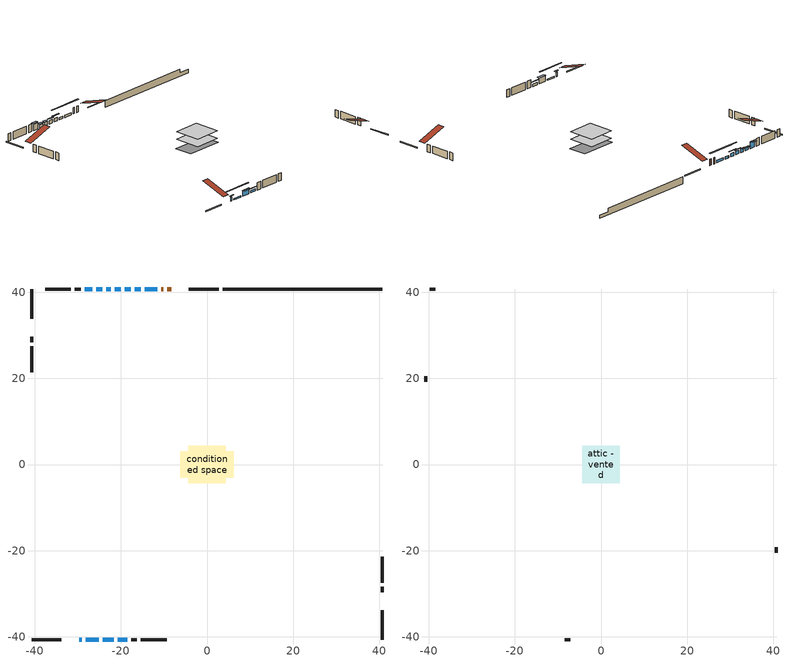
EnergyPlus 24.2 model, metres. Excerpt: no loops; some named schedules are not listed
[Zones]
conditioned space
 floor adiabatic (AdiabaticFloorConstruction): -4.36,-4.36 -4.36,4.36 4.36,4.36 4.36,-4.36 z0.91
 floor foundation (Slab1 construction): -6.19,-3.08 -6.19,3.08 6.19,3.08 6.19,-3.08 z-1.28
 wall outside (RimJoist1 construction): 2.73,40.73 -4.22,40.73 / -40.73,-40.73 -33.78,-40.73 / -40.73,40.73 -40.73,33.78 / 40.73,-40.73 40.73,-33.78 z0.91:1.21
 wall outside (AdiabaticWallConstruction 1): -8.31,40.73 -9.19,40.73 / -10.12,40.73 -10.63,40.73 z0.91:2.94
 wall outside (AdiabaticWallConstruction): -29.68,-40.73 -29.12,-40.73 z0.91:2.28; -11.55,40.73 -14.5,40.73 / -15.43,40.73 -16.8,40.73 / -20.7,-40.73 -18.56,-40.73 z0.91:1.62; -28.19,-40.73 -25.14,-40.73 z0.91:1.32; -17.73,40.73 -19.1,40.73 / -20.03,40.73 -21.4,40.73 / -24.33,40.73 -25.7,40.73 z0.91:1.98; -22.33,40.73 -23.4,40.73 z0.91:2.08; -26.63,40.73 -28.36,40.73 z0.91:2.99; -24.22,-40.73 -21.62,-40.73 z0.91:2.64
 wall outside (Wall1 construction): -29.29,40.73 -30.65,40.73 / -17.63,-40.73 -16.26,-40.73 / -40.73,29.68 -40.73,28.31 / 40.73,-29.68 40.73,-28.31 z0.91:3.35
 wall outside (Wall2 construction): -31.58,40.73 -37.57,40.73 / -15.34,-40.73 -9.35,-40.73 / -40.73,27.38 -40.73,21.4 / 40.73,-27.38 40.73,-21.4 z0.91:3.35
 wall foundation (FoundationWall1 construction): 3.66,40.73,-1.28 3.66,40.73,0.91 37.02,40.73,0.91 37.02,40.73,-0.25 40.73,40.73,-0.25 40.73,40.73,-1.28
 window (WindowConstruction 7): -29.68,-40.73 -29.12,-40.73 z0.91:2.28
 window (WindowConstruction 8): -11.55,40.73 -14.5,40.73 z0.91:1.62
 window (WindowConstruction 9): -15.43,40.73 -16.8,40.73 z0.91:1.62
 window (WindowConstruction 10): -28.19,-40.73 -25.14,-40.73 z0.91:1.32
 window (WindowConstruction): -17.73,40.73 -19.1,40.73 z0.91:1.98
 window (WindowConstruction 1): -20.03,40.73 -21.4,40.73 z0.91:1.98
 window (WindowConstruction 2): -22.33,40.73 -23.4,40.73 z0.91:2.08
 window (WindowConstruction 3): -24.33,40.73 -25.7,40.73 z0.91:1.98
 window (WindowConstruction 4): -26.63,40.73 -28.36,40.73 z0.91:2.99
 window (WindowConstruction 5): -24.22,-40.73 -21.62,-40.73 z0.91:2.64
 window (WindowConstruction 6): -20.7,-40.73 -18.56,-40.73 z0.91:1.62
 door (Door): -8.32,40.73 -9.19,40.73 z0.91:2.94
 door (Door 1): -10.12,40.73 -10.63,40.73 z0.91:2.94
 ceiling adiabatic (AdiabaticFloorConstruction): 4.36,-4.36 4.36,4.36 -4.36,4.36 -4.36,-4.36 z0.91
attic - vented
 floor to conditioned space (Floor1 construction Reversed): -4.37,-4.37 -4.37,4.37 4.37,4.37 4.37,-4.37 z3.35
 wall outside (Wall3 construction): -38.5,40.73 -39.8,40.73 / -8.42,-40.73 -7.12,-40.73 / -40.73,20.47 -40.73,19.17 / 40.73,-20.47 40.73,-19.17 z0.91:3.35
 roof outside (Roof1 construction): -7.39,40.73,3.35 -7.39,32.22,6.18 -5.15,32.22,6.18 -5.15,40.73,3.35; -30.61,-40.73,3.35 -30.61,-32.22,6.18 -32.85,-32.22,6.18 -32.85,-40.73,3.35; -40.73,30.61,3.35 -32.22,30.61,6.18 -32.22,32.85,6.18 -40.73,32.85,3.35; 40.73,-30.61,3.35 32.22,-30.61,6.18 32.22,-32.85,6.18 40.73,-32.85,3.35
shading: -28.66,-40.73 -30.14,-40.73 -30.14,-41.03 -28.66,-41.03 z2.74; -17.85,40.73 -8.21,40.73 -8.21,41.03 -17.85,41.03 z4.97; -20.15,40.73 -12.08,40.73 -12.08,41.03 -20.15,41.03 z4.97; -21.79,-40.73 -31.54,-40.73 -31.54,-41.03 -21.79,-41.03 z4.67; -20.01,40.73 -16.82,40.73 -16.82,41.03 -20.01,41.03 z2.89; -22.01,40.73 -19.42,40.73 -19.42,41.03 -22.01,41.03 z2.59; -23.55,40.73 -22.18,40.73 -22.18,41.49 -23.55,41.49 z2.23; -25.85,40.73 -24.18,40.73 -24.18,41.49 -25.85,41.49 z2.13; -28.51,40.73 -26.48,40.73 -26.48,41.49 -28.51,41.49 z3.14; -21.47,-40.73 -24.36,-40.73 -24.36,-41.49 -21.47,-41.49 z2.79; -17.8,-40.73 -21.45,-40.73 -21.45,-41.03 -17.8,-41.03 z2.38
[Building]
Building 1: Terrain=Suburbs
[Site:Location]
Montreal Mirabel Intl AP_QC: Latitude {deg}=45.68; Longitude {deg}=-74.03; Time Zone {hr}=-5; Elevation {m}=82; Keep Site Location Information=Yes
[Site:GroundTemperature:Shallow]
0.642858, -1.75623, -1.94836, -0.80987, 3.76054, 8.30966, 12.2535, 14.7518, 14.9641, 12.9321, 9.08883, 4.67926
[Site:WaterMainsTemperature]
Calculation Method=Schedule; Temperature Schedule=mains temperature schedule
[Material] Roughness=Rough; Thermal Absorptance=0.9
Name | Thickness {m} | Conductivity {W/m-K} | Density {kg/m3} | Specific Heat {J/kg-K} | Solar Absorptance | Visible Absorptance
asphalt or fiberglass shingles | 0.00635 | 0.162714 | 1121.4 | 1465.45 | 0.4 | 0.4
ceiling loosefill ins | 0.169333 | 0.0480833 | 16.02 | 1046.75 | 0.7 | 0.7
ceiling stud and cavity | 0.1397 | 0.143208 | 65.682 | 1177.47 | 0.7 | 0.7
concrete 4.0 in. | 0.1016 | 1.803125 | 2242.8 | 837.4 | 0.7 | 0.7
concrete 8.0 in. | 0.2032 | 1.803125 | 2242.8 | 837.4 | 0.7 | 0.7
door material | 0.04445 | 0.20624 | 512.64 | 1214.23 | 0.7 | 0.7
door material 1 | 0.04445 | 0.0451087 | 512.64 | 1214.23 | 0.7 | 0.7
exterior vertical ins | 0.0454343 | 0.029427 | 32.04 | 1214.23 | 0.7 | 0.7
floor covering | 0.0127 | 0.0433444 | 54.468 | 1339.84 | 0.6 | 0.6
floor rigid ins; wall rigid ins | 0.512978 | 0.029427 | 32.04 | 1214.23 | 0.7 | 0.7
floor stud and cavity | 0.1397 | 1.75129 | 37.0049 | 1207.88 | 0.7 | 0.7
furniture material conditioned space 1 | 0.1524 | 0.115458 | 640.8 | 1214.23 | 0.6 | 0.6
gypsum board | 0.0127 | 0.160291 | 801 | 837.4 | 0.6 | 0.6
gypsum board 1 | 0.0127 | 0.160291 | 801 | 837.4 | 0.7 | 0.7
osb sheathing 0.5 in. | 0.0127 | 0.115458 | 512.64 | 1214.23 | 0.7 | 0.7
osb sheathing 0.75 in. | 0.01905 | 0.115458 | 512.64 | 1214.23 | 0.7 | 0.7
osb sheathing 2.0 in. | 0.0508 | 0.115458 | 512.64 | 1214.23 | 0.7 | 0.7
rim joist stud and cavity | 0.0508 | 0.0299404 | 125.044 | 1163.47 | 0.6 | 0.6
wall stud and cavity | 0.1397 | 0.0947891 | 139.0536 | 1170.24 | 0.7 | 0.7
wall stud and cavity 1 | 0.1397 | 0.0855862 | 139.0536 | 1170.24 | 0.7 | 0.7
wall stud and cavity 2 | 0.0889 | 6.1454 | 50.32683 | 1063.81 | 0.6 | 0.6
wall stud and cavity 3 | 0.0889 | 0.380278 | 52.3479 | 1209.89 | 0.7 | 0.7
wall stud and cavity 4 | 0.0889 | 0.391764 | 83.0341 | 1211.67 | 0.7 | 0.7
wood siding | 0.0254 | 0.102417 | 544.68 | 1172.36 | 0.4 | 0.4
wood siding 1 | 0.00254 | 0.102417 | 544.68 | 1172.36 | 0.4 | 0.4
wood siding 2; wood siding 3; wood siding 4 | 0.0254 | 0.102417 | 544.68 | 1172.36 | 0.7 | 0.7
[WindowMaterial:SimpleGlazingSystem]
Name | U-Factor {W/m2-K} | Solar Heat Gain Coefficient
WindowMaterial | 4.42657 | 0.67
WindowMaterial 1 | 4.57249 | 0.66
WindowMaterial 2 | 4.23181 | 0.68
WindowMaterial 3 | 2.796415 | 0.66
WindowMaterial 4 | 4.99721 | 0.64
WindowMaterial 5 | 4.11485 | 0.66
WindowMaterial 6 | 4.34197 | 0.67
WindowMaterial 7 | 4.76838 | 0.65
WindowMaterial 8 | 5.47019 | 0.61
[Construction]
AdiabaticFloorConstruction: floor stud and cavity, floor rigid ins, osb sheathing 0.75 in., floor covering
AdiabaticWallConstruction: wood siding 3, wall rigid ins, wall stud and cavity 3, gypsum board
AdiabaticWallConstruction 1: wood siding 4, wall rigid ins, wall stud and cavity 3, gypsum board
Door: door material
Door 1: door material 1
Floor1 construction Reversed: gypsum board, ceiling stud and cavity, ceiling loosefill ins
FoundationWall1 construction: concrete 8.0 in., gypsum board 1
furniture construction conditioned space 1: furniture material conditioned space 1
PartitionWallConstruction: gypsum board, wall stud and cavity 4, gypsum board
RimJoist1 construction: wood siding 2, osb sheathing 2.0 in., rim joist stud and cavity
Roof1 construction: asphalt or fiberglass shingles
Slab1 construction: concrete 4.0 in.
Wall1 construction: wood siding, osb sheathing 0.5 in., wall stud and cavity, gypsum board
Wall2 construction: wood siding, osb sheathing 0.5 in., wall stud and cavity 1, gypsum board
Wall3 construction: wood siding 1, wall stud and cavity 2
WindowConstruction; WindowConstruction 1; WindowConstruction 3: WindowMaterial
WindowConstruction 10: WindowMaterial 8
WindowConstruction 2: WindowMaterial 1
WindowConstruction 4: WindowMaterial 2
WindowConstruction 5: WindowMaterial 3
WindowConstruction 6: WindowMaterial 4
WindowConstruction 7: WindowMaterial 5
WindowConstruction 8: WindowMaterial 6
WindowConstruction 9: WindowMaterial 7
[Zone] Multiplier=1; Part of Total Floor Area=Yes
Name | Volume {m3}
attic - vented | 35.0782
conditioned space | 370.6
[Space]
Name | Zone | Volume {m3}
attic - vented 1 | attic - vented | 35.0782
conditioned space 1 | conditioned space | 370.6
[ZoneInfiltration:EffectiveLeakageArea]
infil attic - vented 1: Zone or Space=attic - vented 1; Schedule=Always On Discrete; Effective Air Leakage Area {cm2}=3518.31; Stack Coefficient=0.00036668; Wind Coefficient=1.29379e-05
[ZoneMixing]
whole house fan mix: Zone or Space=attic - vented; Schedule=Always On Continuous; Design Flow Rate Calculation Method=Flow/Zone; Design Flow Rate {m3/s}=0; Source Zone or Space=conditioned space
[SurfaceProperty:ExposedFoundationPerimeter]
Slab1: Exposed Perimeter Calculation Method=TotalExposedPerimeter; Total Exposed Perimeter {m}=37.065
[InternalMass] Zone or ZoneList=conditioned space; Space or SpaceList=conditioned space 1
Name | Construction | Surface Area {m2}
furniture mass conditioned space 1 | furniture construction conditioned space 1 | 60.972
partition wall mass | PartitionWallConstruction | 152.43
[Lights]
interior lighting: Zone or ZoneList or Space or SpaceList=conditioned space 1; Schedule=interior lighting schedule; Design Level Calculation Method=LightingLevel; Lighting Level {W}=343.2; Return Air Fraction=0; Fraction Radiant=0.6; Fraction Visible=0.2; Fraction Replaceable=1
[People]
occupants: Zone or ZoneList or Space or SpaceList=conditioned space 1; Number of People Schedule=occupants schedule; Number of People Calculation Method=People; Number of People=3; Fraction Radiant=0.314171; Sensible Heat Fraction=0.56303; Activity Level Schedule=occupants activity schedule; Carbon Dioxide Generation Rate {m3/s-W}=0; Enable ASHRAE 55 Comfort Warnings=No; Mean Radiant Temperature Calculation Type=EnclosureAveraged
[ElectricEquipment] Zone or ZoneList or Space or SpaceList=conditioned space 1; Design Level Calculation Method=EquipmentLevel
Name | Schedule | Design Level {W} | Fraction Latent | Fraction Radiant | Fraction Lost
clothes dryer | clothes dryer schedule | 140.772 | 0.015 | 0.081 | 0.85
clothes washer | clothes washer schedule | 32.1985 | 0.03 | 0.162 | 0.7
cooking range | cooking range schedule | 215.147 | 0.08 | 0.432 | 0.2
dishwasher | dishwasher schedule | 66.8632 | 0.3 | 0.18 | 0.4
fridge | fridge schedule | 72.9452 | 0 | 0.6 | 0
mech vent bath fan 0 | mech vent bath fan 0 schedule | 50.2 | 0 | 0 | 1
mech vent house fan | mech vent house fan schedule | 0 | 0 | 0 | 1
mech vent house fan cfis | mech vent house fan cfis schedule | 0 | 0 | 0 | 0
mech vent range fan 0 | mech vent range fan 0 schedule | 57 | 0 | 0 | 1
misc plug loads | misc plug loads schedule | 494.7 | 0.045 | 0.513 | 0.1
whole house fan | Always On Discrete | 0 | 0 | 0 | 1
[OtherEquipment] Zone or ZoneList or Space or SpaceList=conditioned space 1; Design Level Calculation Method=EquipmentLevel
Name | Fuel Type | Schedule | Design Level {W} | Fraction Latent | Fraction Radiant | Fraction Lost
clothes dryer 1 | Electricity | clothes dryer schedule | 0 | 0.015 | 0.081 | 0.85
cooking range 1 | Electricity | cooking range schedule | 0 | 0.08 | 0.432 | 0.2
general water use latent | None | general water use schedule | 62.594 | 1 | 0 | 0
general water use sensible | None | general water use schedule | -61.6891 | 0 | 0.6 | 0
mech vent house fan latent load | None | Always On Discrete | 0 | 1 | 0 | 0
mech vent house fan sensible load | None | Always On Discrete | 0 | 0 | 0 | 0
water heater energy adjustment1 | Electricity | Always On Discrete | 0.01 | 0 | 0 | 1
[ZoneInfiltration:DesignFlowRate] Zone or ZoneList or Space or SpaceList=conditioned space 1; Schedule=Always On Discrete; Design Flow Rate Calculation Method=Flow/Zone; Design Flow Rate {m3/s}=0
infil flow; natural vent flow; whole house fan flow
[ZoneControl:Thermostat]
conditioned space Thermostat: Zone or ZoneList=conditioned space; Control Type Schedule=conditioned space Thermostat Schedule; Control 1=conditioned space temperature setpoint; Temperature Difference Between Cutout And Setpoint {deltaC}=0
[ZoneHVAC:Baseboard:Convective:Electric]
electric baseboard: Availability Schedule=Always On Discrete; Heating Design Capacity {W}=12374; Efficiency=1
[AirLoopHVAC:UnitarySystem]
unit heater unitary system: Control Type=Load; Controlling Zone or Thermostat Location=conditioned space; Dehumidification Control Type=None; Availability Schedule=Always On Discrete; Supply Fan=unit heater supply fan; Fan Placement=BlowThrough; Supply Air Fan Operating Mode Schedule=unit heater auto fan schedule; Heating Coil=unit heater htg coil; DX Heating Coil Sizing Ratio=1; Use DOAS DX Cooling Coil=No; Minimum Supply Air Temperature {C}=2; Latent Load Control=SensibleOnlyLoadControl; Cooling Supply Air Flow Rate Method=None; Heating Supply Air Flow Rate Method=SupplyAirFlowRate; Heating Supply Air Flow Rate {m3/s}=0.00141584; No Load Supply Air Flow Rate Method=SupplyAirFlowRate; No Load Supply Air Flow Rate {m3/s}=0; No Load Supply Air Flow Rate Control Set To Low Speed=Yes; Maximum Supply Air Temperature {C}=48.8889; Maximum Outdoor Dry-Bulb Temperature for Supplemental Heater Operation {C}=21; Ancillary On-Cycle Electric Power {W}=0; Ancillary Off-Cycle Electric Power {W}=0
[Fan:SystemModel]
unit heater supply fan: Availability Schedule=Always On Discrete; Design Maximum Air Flow Rate {m3/s}=0.00141584; Speed Control Method=Discrete; Electric Power Minimum Flow Rate Fraction=0.2; Design Pressure Rise {Pa}=500; Motor Efficiency=1; Motor In Air Stream Fraction=1; Design Electric Power Consumption {W}=Autosize; Design Power Sizing Method=PowerPerFlow; Electric Power Per Unit Flow Rate {W/(m3/s)}=1e-06; Electric Power Per Unit Flow Rate Per Unit Pressure {W/((m3/s)-Pa)}=1.66667; Fan Total Efficiency=0.7; Motor Loss Radiative Fraction=0; Number of Speeds=1; Speed Flow Fraction 1=1; Speed Electric Power Fraction 1=1
[Coil:Heating:Fuel]
unit heater htg coil: Availability Schedule=Always On Discrete; Fuel Type=Propane; Burner Efficiency=0.3; Nominal Capacity {W}=0.293071; On Cycle Parasitic Electric Load {W}=0; Off Cycle Parasitic Fuel Load {W}=0
[Zone equipment]
conditioned space: electric baseboard, unit heater unitary system
[Foundation:Kiva]
Foundation Kiva 1: Initial Indoor Air Temperature {C}=18; Wall Height Above Grade {m}=0.90998; Wall Depth Below Slab {m}=0.2032; Custom Block Material Name 1=exterior vertical ins; Custom Block Depth 1 {m}=2.189988; Custom Block X Position 1 {m}=0.2159; Custom Block Z Position 1 {m}=0
[Foundation:Kiva:Settings]
Soil Conductivity {W/m-K}=0.849921; Soil Density {kg/m3}=1842.3; Soil Specific Heat {J/kg-K}=418.7; Ground Solar Absorptivity=0.9; Ground Thermal Absorptivity=0.9; Ground Surface Roughness {m}=0.03; Far-Field Width {m}=40; Deep-Ground Boundary Condition=ZeroFlux; Deep-Ground Depth {m}=40; Minimum Cell Dimension {m}=0.2; Maximum Cell Growth Coefficient=3; Simulation Timestep=Timestep
[Exterior:Lights]
exterior lighting: Schedule=exterior lighting schedule; Design Level {W}=75.6
[EnergyManagementSystem:GlobalVariable]
infil_program_Qfan
infil_program_Qinf
natural_vent_program_Qnv
natural_vent_program_Qwhf
[EnergyManagementSystem:Sensor]
Name | Output:Variable or Output:Meter Index Key | Output:Variable or Output:Meter
airflow_gain | infil flow | Infiltration Sensible Heat Gain Energy
airflow_gain_1 | natural vent flow | Infiltration Sensible Heat Gain Energy
airflow_gain_2 | whole house fan flow | Infiltration Sensible Heat Gain Energy
airflow_loss | infil flow | Infiltration Sensible Heat Loss Energy
airflow_loss_1 | natural vent flow | Infiltration Sensible Heat Loss Energy
airflow_loss_2 | whole house fan flow | Infiltration Sensible Heat Loss Energy
clg_load_cond |  | Cooling:EnergyTransfer:Zone:CONDITIONED SPACE
clg_sp_s; clg_sp_s_1 | cooling setpoint | Schedule Value
clothes_dryer_exhaust_0_sch_s | clothes dryer exhaust 0 schedule | Schedule Value
conditioned_space_clg_unmet_s | conditioned space | Zone Cooling Setpoint Not Met Time
conditioned_space_htg_unmet_s | conditioned space | Zone Heating Setpoint Not Met Time
cool_season | cooling season schedule | Schedule Value
fridge_tin_s | conditioned space | Zone Mean Air Temperature
htg_load_cond |  | Heating:EnergyTransfer:Zone:CONDITIONED SPACE
htg_sp_s; htg_sp_s_1 | heating setpoint | Schedule Value
ig_ee_conv | clothes dryer | Electric Equipment Convective Heating Energy
ig_ee_conv_2 | cooking range | Electric Equipment Convective Heating Energy
ig_ee_conv_4 | fridge | Electric Equipment Convective Heating Energy
ig_ee_conv_5 | misc plug loads | Electric Equipment Convective Heating Energy
ig_ee_conv_6 | whole house fan | Electric Equipment Convective Heating Energy
ig_ee_rad | clothes dryer | Electric Equipment Radiant Heating Energy
ig_ee_rad_2 | cooking range | Electric Equipment Radiant Heating Energy
ig_ee_rad_4 | fridge | Electric Equipment Radiant Heating Energy
ig_ee_rad_5 | misc plug loads | Electric Equipment Radiant Heating Energy
ig_ee_rad_6 | whole house fan | Electric Equipment Radiant Heating Energy
ig_lgt_conv | interior lighting | Lights Convective Heating Energy
ig_lgt_rad | interior lighting | Lights Radiant Heating Energy
ig_lgt_vis | interior lighting | Lights Visible Radiation Heating Energy
ig_oe_conv | clothes dryer 1 | Other Equipment Convective Heating Energy
ig_oe_conv_1 | cooking range 1 | Other Equipment Convective Heating Energy
ig_oe_conv_2 | general water use latent | Other Equipment Convective Heating Energy
ig_oe_conv_3 | general water use sensible | Other Equipment Convective Heating Energy
ig_oe_conv_4 | water heater energy adjustment1 | Other Equipment Convective Heating Energy
ig_oe_rad | clothes dryer 1 | Other Equipment Radiant Heating Energy
ig_oe_rad_1 | cooking range 1 | Other Equipment Radiant Heating Energy
ig_oe_rad_2 | general water use latent | Other Equipment Radiant Heating Energy
ig_oe_rad_3 | general water use sensible | Other Equipment Radiant Heating Energy
ig_oe_rad_4 | water heater energy adjustment1 | Other Equipment Radiant Heating Energy
ig_ppl_conv | occupants | People Convective Heating Energy
ig_ppl_rad | occupants | People Radiant Heating Energy
im_conv | furniture mass conditioned space 1 | Surface Inside Face Convection Heat Gain Energy
im_conv_1 | partition wall mass | Surface Inside Face Convection Heat Gain Energy
im_ig | furniture mass conditioned space 1 | Surface Inside Face Internal Gains Radiation Heat Gain Energy
im_ig_1 | partition wall mass | Surface Inside Face Internal Gains Radiation Heat Gain Energy
im_lgt | furniture mass conditioned space 1 | Surface Inside Face Lights Radiation Heat Gain Energy
im_lgt_1 | partition wall mass | Surface Inside Face Lights Radiation Heat Gain Energy
im_sol | furniture mass conditioned space 1 | Surface Inside Face Solar Radiation Heat Gain Energy
im_sol_1 | partition wall mass | Surface Inside Face Solar Radiation Heat Gain Energy
im_surf | furniture mass conditioned space 1 | Surface Inside Face Net Surface Thermal Radiation Heat Gain Energy
im_surf_1 | partition wall mass | Surface Inside Face Net Surface Thermal Radiation Heat Gain Energy
mech_vent_bath_fan_0_sch_s | mech vent bath fan 0 schedule | Schedule Value
mech_vent_range_fan_0_sch_s | mech vent range fan 0 schedule | Schedule Value
mv_conv | mech vent bath fan 0 | Electric Equipment Convective Heating Energy
mv_conv_1 | mech vent house fan | Electric Equipment Convective Heating Energy
mv_conv_2 | mech vent house fan cfis | Electric Equipment Convective Heating Energy
mv_conv_3 | mech vent range fan 0 | Electric Equipment Convective Heating Energy
mv_conv_4 | mech vent house fan latent load | Other Equipment Convective Heating Energy
mv_conv_5 | mech vent house fan sensible load | Other Equipment Convective Heating Energy
mv_rad | mech vent bath fan 0 | Electric Equipment Radiant Heating Energy
mv_rad_1 | mech vent house fan | Electric Equipment Radiant Heating Energy
mv_rad_2 | mech vent house fan cfis | Electric Equipment Radiant Heating Energy
mv_rad_3 | mech vent range fan 0 | Electric Equipment Radiant Heating Energy
mv_rad_4 | mech vent house fan latent load | Other Equipment Radiant Heating Energy
mv_rad_5 | mech vent house fan sensible load | Other Equipment Radiant Heating Energy
natural_vent_s | natural vent schedule | Schedule Value
out_pb_s |  | Site Outdoor Air Barometric Pressure
out_wt_s |  | Site Outdoor Air Humidity Ratio
site_vw_s |  | Site Wind Speed
ss_back_out | Window1 | Surface Window Shortwave from Zone Back Out Window Heat Transfer Rate
ss_back_out_1 | Window10 | Surface Window Shortwave from Zone Back Out Window Heat Transfer Rate
ss_back_out_10 | Window8 | Surface Window Shortwave from Zone Back Out Window Heat Transfer Rate
ss_back_out_2 | Window11 | Surface Window Shortwave from Zone Back Out Window Heat Transfer Rate
ss_back_out_3 | Window12 | Surface Window Shortwave from Zone Back Out Window Heat Transfer Rate
ss_back_out_4 | Window2 | Surface Window Shortwave from Zone Back Out Window Heat Transfer Rate
ss_back_out_5 | Window3 | Surface Window Shortwave from Zone Back Out Window Heat Transfer Rate
ss_back_out_6 | Window4 | Surface Window Shortwave from Zone Back Out Window Heat Transfer Rate
ss_back_out_7 | Window5 | Surface Window Shortwave from Zone Back Out Window Heat Transfer Rate
ss_back_out_8 | Window6 | Surface Window Shortwave from Zone Back Out Window Heat Transfer Rate
ss_back_out_9 | Window7 | Surface Window Shortwave from Zone Back Out Window Heat Transfer Rate
ss_conv | Door1 | Surface Inside Face Convection Heat Gain Energy
ss_conv_1 | Door2 | Surface Inside Face Convection Heat Gain Energy
ss_conv_10 | Window6 | Surface Inside Face Convection Heat Gain Energy
ss_conv_11 | Window7 | Surface Inside Face Convection Heat Gain Energy
ss_conv_12 | Window8 | Surface Inside Face Convection Heat Gain Energy
ss_conv_2 | Window1 | Surface Inside Face Convection Heat Gain Energy
ss_conv_3 | Window10 | Surface Inside Face Convection Heat Gain Energy
ss_conv_4 | Window11 | Surface Inside Face Convection Heat Gain Energy
ss_conv_5 | Window12 | Surface Inside Face Convection Heat Gain Energy
ss_conv_6 | Window2 | Surface Inside Face Convection Heat Gain Energy
ss_conv_7 | Window3 | Surface Inside Face Convection Heat Gain Energy
ss_conv_8 | Window4 | Surface Inside Face Convection Heat Gain Energy
ss_conv_9 | Window5 | Surface Inside Face Convection Heat Gain Energy
ss_ig | Door1 | Surface Inside Face Internal Gains Radiation Heat Gain Energy
ss_ig_1 | Door2 | Surface Inside Face Internal Gains Radiation Heat Gain Energy
ss_ig_10 | Window6 | Surface Inside Face Internal Gains Radiation Heat Gain Energy
ss_ig_11 | Window7 | Surface Inside Face Internal Gains Radiation Heat Gain Energy
ss_ig_12 | Window8 | Surface Inside Face Internal Gains Radiation Heat Gain Energy
ss_ig_2 | Window1 | Surface Inside Face Internal Gains Radiation Heat Gain Energy
ss_ig_3 | Window10 | Surface Inside Face Internal Gains Radiation Heat Gain Energy
ss_ig_4 | Window11 | Surface Inside Face Internal Gains Radiation Heat Gain Energy
ss_ig_5 | Window12 | Surface Inside Face Internal Gains Radiation Heat Gain Energy
ss_ig_6 | Window2 | Surface Inside Face Internal Gains Radiation Heat Gain Energy
ss_ig_7 | Window3 | Surface Inside Face Internal Gains Radiation Heat Gain Energy
ss_ig_8 | Window4 | Surface Inside Face Internal Gains Radiation Heat Gain Energy
ss_ig_9 | Window5 | Surface Inside Face Internal Gains Radiation Heat Gain Energy
ss_lgt | Door1 | Surface Inside Face Lights Radiation Heat Gain Energy
ss_lgt_1 | Door2 | Surface Inside Face Lights Radiation Heat Gain Energy
ss_sol | Door1 | Surface Inside Face Solar Radiation Heat Gain Energy
ss_sol_1 | Door2 | Surface Inside Face Solar Radiation Heat Gain Energy
ss_surf | Door1 | Surface Inside Face Net Surface Thermal Radiation Heat Gain Energy
ss_surf_1 | Door2 | Surface Inside Face Net Surface Thermal Radiation Heat Gain Energy
ss_surf_10 | Window6 | Surface Inside Face Net Surface Thermal Radiation Heat Gain Energy
ss_surf_11 | Window7 | Surface Inside Face Net Surface Thermal Radiation Heat Gain Energy
ss_surf_12 | Window8 | Surface Inside Face Net Surface Thermal Radiation Heat Gain Energy
ss_surf_2 | Window1 | Surface Inside Face Net Surface Thermal Radiation Heat Gain Energy
ss_surf_3 | Window10 | Surface Inside Face Net Surface Thermal Radiation Heat Gain Energy
ss_surf_4 | Window11 | Surface Inside Face Net Surface Thermal Radiation Heat Gain Energy
ss_surf_5 | Window12 | Surface Inside Face Net Surface Thermal Radiation Heat Gain Energy
ss_surf_6 | Window2 | Surface Inside Face Net Surface Thermal Radiation Heat Gain Energy
ss_surf_7 | Window3 | Surface Inside Face Net Surface Thermal Radiation Heat Gain Energy
ss_surf_8 | Window4 | Surface Inside Face Net Surface Thermal Radiation Heat Gain Energy
ss_surf_9 | Window5 | Surface Inside Face Net Surface Thermal Radiation Heat Gain Energy
ss_trans_in | Window1 | Surface Window Transmitted Solar Radiation Rate
